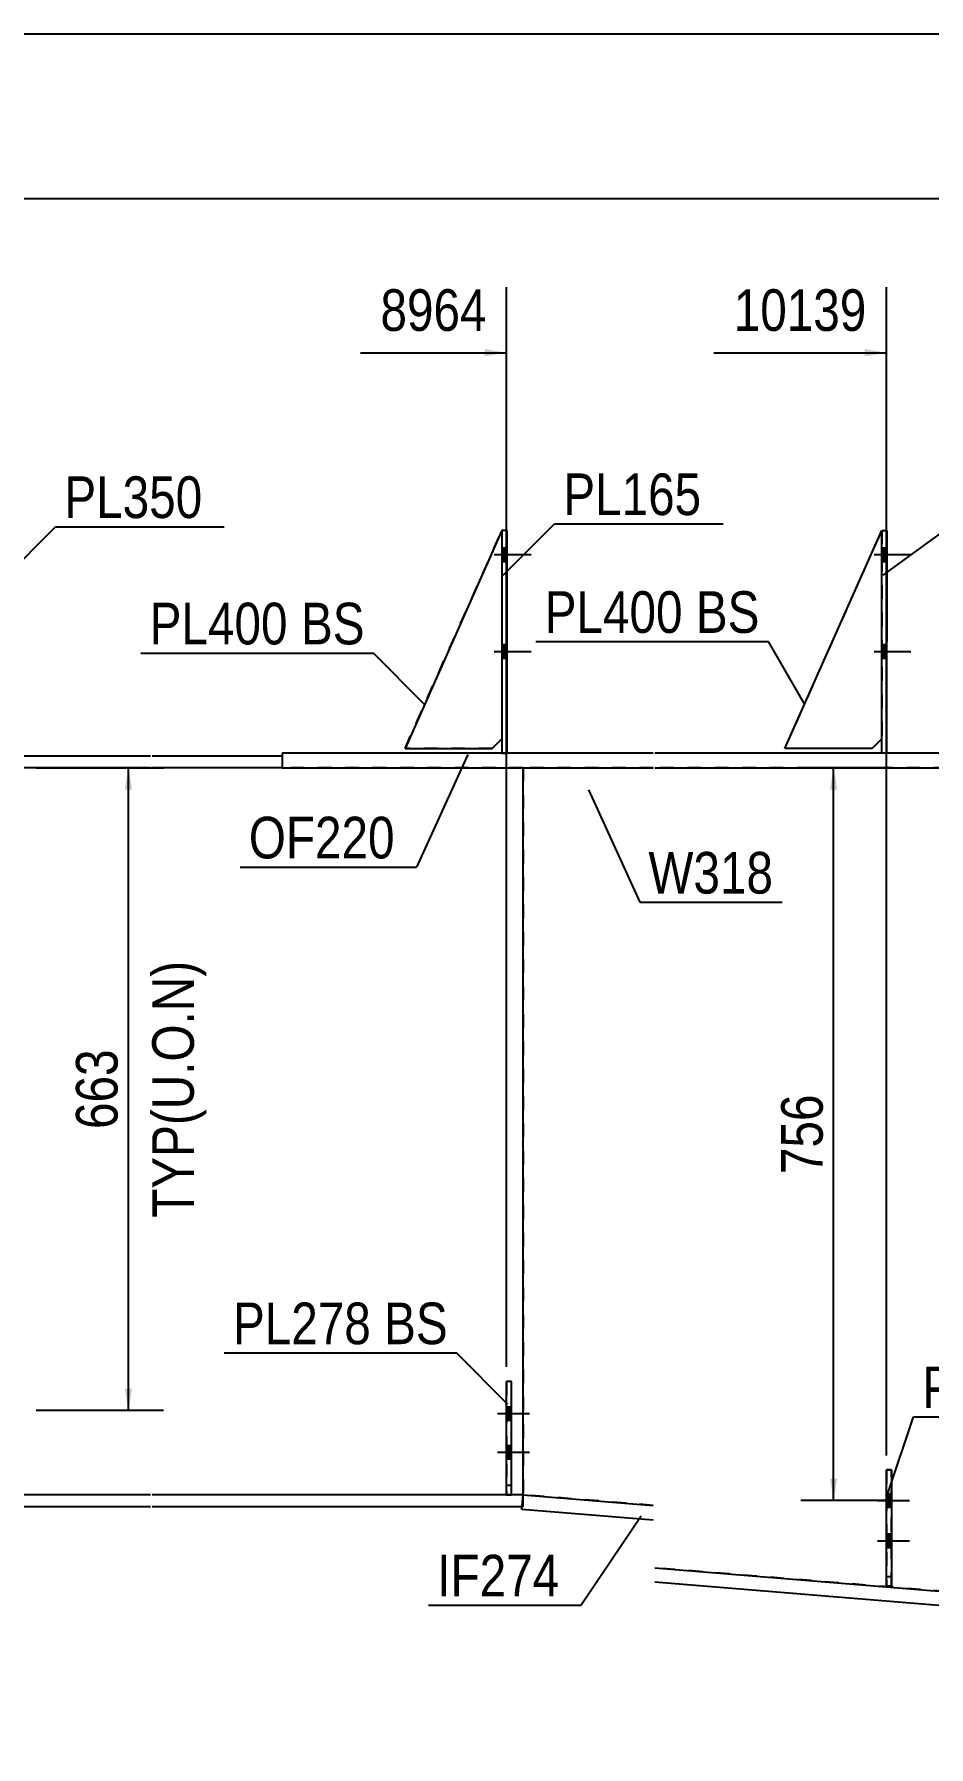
# Model space of a CAD drawing. Header units: millimetres. Extents: x -639 to -236, y -193 to 84.
# Drawn here: x -384.5 to -323, y -34.1 to 83.6 of the extents above; entities that cross this region are included whole.
import ezdxf

# ---------------------------------------------------------------- set-up
doc = ezdxf.new("R2010")
doc.units = ezdxf.units.MM
doc.linetypes.add('DXK_LINE_DOT1', pattern=[1.8814, 0.9407, -0.9407])
doc.linetypes.add('DXK_LINE_DOT2', pattern=[3.9198, 1.9599, -1.9599])
doc.styles.add('Arial Narrow', font='ARIALN.TTF', dxfattribs={"height": 0.2})

# ---------------------------------------------------------------- blocks, each defined once
blk = doc.blocks.new('Unknown-627020051-1200')
at = {"color": 5, "linetype": 'Continuous'}
blk.add_line((-236.41, 83.63), (-636.41, 83.63), dxfattribs=at)
blk = doc.blocks.new('Part-627020051-1978 - 1581')
at = {"color": 2, "linetype": 'Continuous'}
for p, q in [((-332.86, 34.51), (-326.19, 49.51)), ((-326.86, 34.51), (-332.86, 34.51)), ((-326.19, 35.18), (-326.86, 34.51))]:
    blk.add_line(p, q, dxfattribs=at)
blk = doc.blocks.new('Bolt-627020051-1586 - 1581')
at = {"linetype": 'Continuous'}
for points in [[(-325.85, 47.38), (-325.85, 48.31), (-326.19, 48.31), (-326.19, 47.38)], [(-325.85, 47.38), (-325.85, 48.31), (-326.19, 48.31), (-326.19, 47.38)], [(-325.85, 47.38), (-325.85, 48.31), (-326.19, 48.31), (-326.19, 47.38)], [(-325.86, 40.71), (-325.86, 41.65), (-326.19, 41.65), (-326.19, 40.71)], [(-325.86, 40.71), (-325.86, 41.65), (-326.19, 41.65), (-326.19, 40.71)], [(-325.86, 40.71), (-325.86, 41.65), (-326.19, 41.65), (-326.19, 40.71)]]:
    blk.add_hatch(color=3, dxfattribs=at).paths.add_polyline_path(points)
at = {"color": 3, "linetype": 'Continuous'}
for p, q in [((-326.19, 48.31), (-325.85, 48.31)), ((-326.19, 48.31), (-325.85, 48.31)), ((-326.19, 48.31), (-325.85, 48.31)), ((-326.72, 47.85), (-324.19, 47.85)), ((-326.72, 47.85), (-324.19, 47.85)), ((-326.72, 47.85), (-324.19, 47.85)), ((-326.19, 47.38), (-325.85, 47.38)), ((-326.19, 47.38), (-325.85, 47.38)), ((-326.19, 47.38), (-325.85, 47.38)), ((-326.19, 41.65), (-325.86, 41.65)), ((-326.19, 41.65), (-325.86, 41.65)), ((-326.19, 41.65), (-325.86, 41.65)), ((-326.72, 41.18), (-324.19, 41.18)), ((-326.72, 41.18), (-324.19, 41.18)), ((-326.72, 41.18), (-324.19, 41.18)), ((-326.19, 40.71), (-325.86, 40.71)), ((-326.19, 40.71), (-325.86, 40.71)), ((-326.19, 40.71), (-325.86, 40.71))]:
    blk.add_line(p, q, dxfattribs=at)
blk = doc.blocks.new('Bolt-627020051-1587 - 1581')
at = {"linetype": 'Continuous'}
for points in [[(-325.53, -17.68), (-325.53, -16.75), (-325.87, -16.75), (-325.87, -17.68)], [(-325.53, -20.44), (-325.53, -19.51), (-325.87, -19.51), (-325.87, -20.44)]]:
    blk.add_hatch(color=3, dxfattribs=at).paths.add_polyline_path(points)
at = {"color": 3, "linetype": 'Continuous'}
for p, q in [((-326.5, -17.22), (-324.3, -17.22)), ((-325.87, -16.75), (-325.53, -16.75)), ((-325.87, -17.68), (-325.53, -17.68)), ((-326.5, -19.98), (-324.3, -19.98)), ((-325.87, -19.51), (-325.53, -19.51)), ((-325.87, -20.44), (-325.53, -20.44))]:
    blk.add_line(p, q, dxfattribs=at)
blk = doc.blocks.new('Part-627020051-1652 - 1581')
at = {"color": 2, "linetype": 'Continuous'}
for p, q in [((-352.01, -16.82), (-352.01, -9.02)), ((-351.67, -9.02), (-352.01, -9.02)), ((-351.67, -16.82), (-351.67, -9.02))]:
    blk.add_line(p, q, dxfattribs=at)
at = {"color": 7, "linetype": 'DXK_LINE_DOT1'}
for p, q in [((-352.01, -16.15), (-351.67, -16.15)), ((-352.01, -16.82), (-351.67, -16.82))]:
    blk.add_line(p, q, dxfattribs=at)
blk = doc.blocks.new('Bolt-627020051-1588 - 1581')
at = {"color": 3, "linetype": 'DXK_LINE_DOT2'}
for p, q in [((-326.5, -17.22), (-324.3, -17.22)), ((-325.87, -16.75), (-325.53, -16.75)), ((-325.87, -17.68), (-325.53, -17.68)), ((-326.5, -19.98), (-324.3, -19.98)), ((-325.87, -19.51), (-325.53, -19.51)), ((-325.87, -20.44), (-325.53, -20.44))]:
    blk.add_line(p, q, dxfattribs=at)
blk = doc.blocks.new('Part-627020051-1838 - 1581')
at = {"color": 7, "linetype": 'DXK_LINE_DOT1'}
for p, q in [((-325.87, -15.11), (-325.87, -23.11)), ((-325.53, -15.11), (-325.87, -15.11)), ((-325.53, -23.11), (-325.53, -15.11)), ((-325.87, -22.44), (-325.53, -22.44)), ((-325.87, -23.11), (-325.53, -23.11))]:
    blk.add_line(p, q, dxfattribs=at)
blk = doc.blocks.new('Part-627020051-1863 - 1581')
at = {"color": 2, "linetype": 'Continuous'}
for p, q in [((-352, 49.51), (-352.33, 49.51)), ((-352.33, 49.51), (-352.33, 34.18)), ((-352, 49.51), (-352, 34.18))]:
    blk.add_line(p, q, dxfattribs=at)
at = {"color": 7, "linetype": 'DXK_LINE_DOT1'}
blk.add_line((-352.33, 34.18), (-352, 34.18), dxfattribs=at)
blk = doc.blocks.new('Bolt-627020051-1592 - 1581')
at = {"linetype": 'Continuous'}
for points in [[(-352, 47.38), (-352, 48.31), (-352.33, 48.31), (-352.33, 47.38)], [(-352, 47.38), (-352, 48.31), (-352.33, 48.31), (-352.33, 47.38)], [(-352, 47.38), (-352, 48.31), (-352.33, 48.31), (-352.33, 47.38)], [(-352, 40.71), (-352, 41.65), (-352.33, 41.65), (-352.33, 40.71)], [(-352, 40.71), (-352, 41.65), (-352.33, 41.65), (-352.33, 40.71)], [(-352, 40.71), (-352, 41.65), (-352.33, 41.65), (-352.33, 40.71)]]:
    blk.add_hatch(color=3, dxfattribs=at).paths.add_polyline_path(points)
at = {"color": 3, "linetype": 'Continuous'}
for p, q in [((-352.33, 48.31), (-352, 48.31)), ((-352.33, 48.31), (-352, 48.31)), ((-352.33, 48.31), (-352, 48.31)), ((-352.86, 47.85), (-350.33, 47.85)), ((-352.86, 47.85), (-350.33, 47.85)), ((-352.86, 47.85), (-350.33, 47.85)), ((-352.33, 47.38), (-352, 47.38)), ((-352.33, 47.38), (-352, 47.38)), ((-352.33, 47.38), (-352, 47.38)), ((-352.33, 41.65), (-352, 41.65)), ((-352.33, 41.65), (-352, 41.65)), ((-352.33, 41.65), (-352, 41.65)), ((-352.86, 41.18), (-350.33, 41.18)), ((-352.86, 41.18), (-350.33, 41.18)), ((-352.86, 41.18), (-350.33, 41.18)), ((-352.33, 40.71), (-352, 40.71)), ((-352.33, 40.71), (-352, 40.71)), ((-352.33, 40.71), (-352, 40.71))]:
    blk.add_line(p, q, dxfattribs=at)
blk = doc.blocks.new('Part-627020051-1723 - 1581')
at = {"color": 2, "linetype": 'Continuous'}
for p, q in [((-427.34, -16.82), (-436.3, -16.82)), ((-436.3, -16.82), (-436.3, -17.62)), ((-436.3, -17.62), (-427.34, -17.62)), ((-402.39, -16.82), (-427.24, -16.82)), ((-427.24, -17.62), (-402.39, -17.62)), ((-376.51, -16.82), (-402.29, -16.82)), ((-402.29, -17.62), (-376.51, -17.62)), ((-350.88, -16.82), (-376.41, -16.82)), ((-376.41, -17.62), (-350.94, -17.62))]:
    blk.add_line(p, q, dxfattribs=at)
at = {"color": 7, "linetype": 'DXK_LINE_DOT1'}
for q in [(-350.94, -17.62), (-350.88, -16.82)]:
    blk.add_line((-350.88, -17.62), q, dxfattribs=at)
blk = doc.blocks.new('Bolt-627020051-1595 - 1581')
at = {"linetype": 'Continuous'}
for points in [[(-351.67, -11.69), (-351.67, -10.76), (-352.01, -10.76), (-352.01, -11.69)], [(-351.67, -14.35), (-351.67, -13.42), (-352.01, -13.42), (-352.01, -14.35)]]:
    blk.add_hatch(color=3, dxfattribs=at).paths.add_polyline_path(points)
at = {"color": 3, "linetype": 'Continuous'}
for p, q in [((-352.64, -11.23), (-350.44, -11.23)), ((-352.01, -10.76), (-351.67, -10.76)), ((-352.01, -11.69), (-351.67, -11.69)), ((-352.64, -13.89), (-350.44, -13.89)), ((-352.01, -13.42), (-351.67, -13.42)), ((-352.01, -14.35), (-351.67, -14.35))]:
    blk.add_line(p, q, dxfattribs=at)
blk = doc.blocks.new('Bolt-627020051-1596 - 1581')
at = {"color": 3, "linetype": 'DXK_LINE_DOT2'}
for p, q in [((-352.64, -11.23), (-350.44, -11.23)), ((-352.01, -10.76), (-351.67, -10.76)), ((-352.01, -11.69), (-351.67, -11.69)), ((-352.64, -13.89), (-350.44, -13.89)), ((-352.01, -13.42), (-351.67, -13.42)), ((-352.01, -14.35), (-351.67, -14.35))]:
    blk.add_line(p, q, dxfattribs=at)
blk = doc.blocks.new('Part-627020051-1879 - 1581')
at = {"color": 2, "linetype": 'Continuous'}
for p, q in [((-350.88, -16.82), (-350.88, 33.18)), ((-272.74, 33.18), (-272.9, 33.18))]:
    blk.add_line(p, q, dxfattribs=at)
at = {"color": 7, "linetype": 'DXK_LINE_DOT1'}
for p, q in [((-350.88, 33.18), (-350.88, -16.82)), ((-341.92, 33.18), (-350.88, 33.18)), ((-316.04, 33.18), (-341.82, 33.18)), ((-272.9, 33.18), (-315.94, 33.18)), ((-272.74, 33.18), (-262.19, -33.15)), ((-341.92, -17.55), (-350.88, -16.82)), ((-350.88, -16.82), (-350.88, -16.82)), ((-350.88, -16.82), (-350.88, -16.82)), ((-316.04, -23.95), (-341.82, -21.84)), ((-262.19, -33.15), (-315.94, -28.75))]:
    blk.add_line(p, q, dxfattribs=at)
blk = doc.blocks.new('Part-627020051-1630 - 1581')
at = {"color": 2, "linetype": 'Continuous'}
for p, q in [((-352.33, 49.51), (-359, 34.51)), ((-359, 34.51), (-353, 34.51)), ((-353, 34.51), (-352.33, 35.18))]:
    blk.add_line(p, q, dxfattribs=at)
at = {"color": 7, "linetype": 'DXK_LINE_DOT1'}
blk.add_line((-352.33, 49.51), (-352.33, 35.18), dxfattribs=at)
blk = doc.blocks.new('Part-627020051-1674 - 1581')
at = {"color": 7, "linetype": 'DXK_LINE_DOT1'}
for p, q in [((-352.01, -9.02), (-352.01, -16.82)), ((-351.67, -9.02), (-352.01, -9.02)), ((-351.67, -16.82), (-351.67, -9.02))]:
    blk.add_line(p, q, dxfattribs=at)
blk = doc.blocks.new('Part-627020051-1701 - 1581')
at = {"color": 7, "linetype": 'DXK_LINE_DOT1'}
for p, q in [((-332.86, 34.51), (-326.19, 49.51)), ((-326.19, 49.51), (-326.19, 35.18)), ((-326.86, 34.51), (-332.86, 34.51)), ((-326.19, 35.18), (-326.86, 34.51))]:
    blk.add_line(p, q, dxfattribs=at)
blk = doc.blocks.new('Part-627020051-1745 - 1581')
at = {"color": 2, "linetype": 'Continuous'}
for p, q in [((-350.96, -17.82), (-350.88, -16.82)), ((-350.88, -16.82), (-341.92, -17.55)), ((-341.92, -18.56), (-350.96, -17.82)), ((-341.82, -21.84), (-316.04, -23.95)), ((-316.04, -24.95), (-341.82, -22.84)), ((-315.94, -28.75), (-262.19, -33.15)), ((-262.27, -34.15), (-315.94, -29.75)), ((-262.27, -34.15), (-262.19, -33.15))]:
    blk.add_line(p, q, dxfattribs=at)
blk = doc.blocks.new('Part-627020051-1892 - 1581')
at = {"color": 7, "linetype": 'DXK_LINE_DOT1'}
for p, q in [((-359, 34.51), (-352.33, 49.51)), ((-353, 34.51), (-359, 34.51)), ((-352.33, 35.18), (-353, 34.51))]:
    blk.add_line(p, q, dxfattribs=at)
blk = doc.blocks.new('Part-627020051-2000 - 1581')
at = {"color": 2, "linetype": 'Continuous'}
for p, q in [((-325.87, -23.11), (-325.87, -15.11)), ((-325.87, -15.11), (-325.53, -15.11)), ((-325.53, -15.11), (-325.53, -23.11)), ((-325.53, -23.11), (-325.87, -23.11))]:
    blk.add_line(p, q, dxfattribs=at)
blk = doc.blocks.new('Part-627020051-1973 - 1581')
at = {"color": 2, "linetype": 'Continuous'}
for p, q in [((-326.19, 34.18), (-326.19, 49.51)), ((-326.19, 49.51), (-325.85, 49.51)), ((-325.85, 49.51), (-325.86, 34.18))]:
    blk.add_line(p, q, dxfattribs=at)
at = {"color": 7, "linetype": 'DXK_LINE_DOT1'}
blk.add_line((-325.86, 34.18), (-326.19, 34.18), dxfattribs=at)
blk = doc.blocks.new('Part-627020051-2005 - 1581')
at = {"color": 7, "linetype": 'DXK_LINE_DOT1'}
for p, q in [((-376.51, 33.18), (-402.29, 33.18)), ((-350.88, 33.18), (-376.41, 33.18)), ((-376.51, -16.82), (-402.29, -16.82)), ((-350.88, -16.82), (-376.41, -16.82))]:
    blk.add_line(p, q, dxfattribs=at)
blk = doc.blocks.new('Part-627020051-2027 - 1581')
at = {"color": 2, "linetype": 'Continuous'}
for p, q in [((-341.92, 34.18), (-367.45, 34.18)), ((-367.45, 34.18), (-367.45, 33.18)), ((-316.04, 34.18), (-341.82, 34.18)), ((-272.9, 34.18), (-315.94, 34.18)), ((-272.9, 33.18), (-272.9, 34.18)), ((-367.45, 33.18), (-341.92, 33.18)), ((-341.82, 33.18), (-316.04, 33.18)), ((-315.94, 33.18), (-272.9, 33.18))]:
    blk.add_line(p, q, dxfattribs=at)
blk = doc.blocks.new('Part-627020051-2054 - 1581')
at = {"color": 2, "linetype": 'Continuous'}
for p, q in [((-427.34, 33.98), (-453.48, 33.98)), ((-453.48, 33.98), (-453.48, 33.18)), ((-427.34, 33.18), (-453.48, 33.18)), ((-402.39, 33.98), (-427.24, 33.98)), ((-402.39, 33.18), (-427.24, 33.18)), ((-376.51, 33.98), (-402.29, 33.98)), ((-376.51, 33.18), (-402.29, 33.18)), ((-367.45, 33.98), (-376.41, 33.98)), ((-367.45, 33.18), (-376.41, 33.18))]:
    blk.add_line(p, q, dxfattribs=at)
at = {"color": 7, "linetype": 'DXK_LINE_DOT1'}
blk.add_line((-367.45, 33.98), (-367.45, 33.18), dxfattribs=at)
blk = doc.blocks.new('StraightDimension-627020051-6744 - 1581')
at = {"linetype": 'Continuous'}
blk.add_hatch(color=7, dxfattribs=at).paths.add_polyline_path([(-353.51, 61.98), (-352.01, 61.73), (-353.51, 61.48)])
at = {"color": 7, "linetype": 'Continuous'}
for p, q in [((-352.01, -8.02), (-352.01, 66.23)), ((-362.07, 61.73), (-352.01, 61.73))]:
    blk.add_line(p, q, dxfattribs=at)
at = {"color": 0}
blk.add_wipeout([(-352.78, 62.63), (-352.78, 66.83), (-361.29, 66.83), (-361.29, 62.63)], dxfattribs=at)
at = {"color": 3, "style": 'Arial Narrow'}
blk.add_text('8964', height=2.863, dxfattribs=at).set_placement((-360.69, 63.23))
blk = doc.blocks.new('StraightDimension-627020051-2382 - 1581')
at = {"linetype": 'Continuous'}
for points in [[(-378.28, 31.68), (-378.03, 33.18), (-377.78, 31.68)], [(-377.78, -9.51), (-378.03, -11.01), (-378.28, -9.51)]]:
    blk.add_hatch(color=7, dxfattribs=at).paths.add_polyline_path(points)
at = {"color": 7, "linetype": 'Continuous'}
for p, q in [((-384.37, 33.18), (-375.63, 33.18)), ((-378.03, -11.01), (-378.03, 33.18)), ((-384.37, -11.01), (-375.63, -11.01))]:
    blk.add_line(p, q, dxfattribs=at)
at = {"color": 0, "linetype": 'Continuous'}
blk.add_wipeout([(-372.93, 20.54), (-377.13, 20.54), (-377.13, 1.63), (-372.93, 1.63)], dxfattribs=at)
at = {"color": 3, "linetype": 'Continuous', "style": 'Arial Narrow'}
blk.add_text('TYP(U.O.N)', height=2.863, rotation=90.0002, dxfattribs=at).set_placement((-373.53, 2.23))
at = {"color": 0}
blk.add_wipeout([(-378.18, 14.43), (-382.38, 14.43), (-382.38, 7.74), (-378.18, 7.74)], dxfattribs=at)
at = {"color": 3, "style": 'Arial Narrow'}
blk.add_text('663', height=2.863, rotation=90.0002, dxfattribs=at).set_placement((-378.78, 8.34))
blk = doc.blocks.new('StraightDimension-627020051-2395 - 1581')
at = {"linetype": 'Continuous'}
for points in [[(-329.76, 31.68), (-329.51, 33.18), (-329.26, 31.68)], [(-329.26, -15.72), (-329.51, -17.22), (-329.76, -15.72)]]:
    blk.add_hatch(color=7, dxfattribs=at).paths.add_polyline_path(points)
at = {"color": 7, "linetype": 'Continuous'}
for p, q in [((-325.9, 33.18), (-331.76, 33.18)), ((-329.51, -17.22), (-329.51, 33.18)), ((-325.9, -17.22), (-331.76, -17.22))]:
    blk.add_line(p, q, dxfattribs=at)
at = {"color": 0}
blk.add_wipeout([(-329.66, 11.32), (-333.86, 11.32), (-333.86, 4.64), (-329.66, 4.64)], dxfattribs=at)
at = {"color": 3, "style": 'Arial Narrow'}
blk.add_text('756', height=2.863, rotation=90.0002, dxfattribs=at).set_placement((-330.26, 5.24))
blk = doc.blocks.new('StraightDimension-627020051-2536 - 1581')
at = {"color": 7, "linetype": 'Continuous'}
blk.add_line((-600.67, 72.33), (-259.05, 72.33), dxfattribs=at)
blk = doc.blocks.new('StraightDimension-627020051-6743 - 1581')
at = {"linetype": 'Continuous'}
blk.add_hatch(color=7, dxfattribs=at).paths.add_polyline_path([(-327.37, 61.98), (-325.87, 61.73), (-327.37, 61.48)])
at = {"color": 7, "linetype": 'Continuous'}
for p, q in [((-325.87, -14.11), (-325.87, 66.23)), ((-337.76, 61.73), (-325.87, 61.73))]:
    blk.add_line(p, q, dxfattribs=at)
at = {"color": 0}
blk.add_wipeout([(-326.64, 62.63), (-326.64, 66.83), (-336.98, 66.83), (-336.98, 62.63)], dxfattribs=at)
at = {"color": 3, "style": 'Arial Narrow'}
blk.add_text('10139', height=2.863, dxfattribs=at).set_placement((-336.38, 63.23))
blk = doc.blocks.new('Mark-627020051-1859 - 1581')
at = {"color": 7, "linetype": 'Continuous'}
for p, q in [((-352.25, 46.43), (-348.71, 49.96)), ((-348.71, 49.96), (-337.11, 49.96))]:
    blk.add_line(p, q, dxfattribs=at)
at = {"color": 0}
blk.add_wipeout([(-338.61, 50.56), (-338.61, 53.56), (-348.11, 53.56), (-348.11, 50.56)], dxfattribs=at)
blk.add_wipeout([(-338.61, 50.56), (-338.61, 53.56), (-348.11, 53.56), (-348.11, 50.56)], dxfattribs=at)
at = {"color": 3, "style": 'Arial Narrow'}
blk.add_text('PL165', height=2.863, dxfattribs=at).set_placement((-348.11, 50.56))
blk = doc.blocks.new('Mark-627020051-1839 - 1581')
at = {"color": 7, "linetype": 'Continuous'}
for p, q in [((-386.57, 46.23), (-383.04, 49.76)), ((-383.04, 49.76), (-371.44, 49.76))]:
    blk.add_line(p, q, dxfattribs=at)
at = {"color": 0}
blk.add_wipeout([(-372.94, 50.36), (-372.94, 53.36), (-382.44, 53.36), (-382.44, 50.36)], dxfattribs=at)
blk.add_wipeout([(-372.94, 50.36), (-372.94, 53.36), (-382.44, 53.36), (-382.44, 50.36)], dxfattribs=at)
at = {"color": 3, "style": 'Arial Narrow'}
blk.add_text('PL350', height=2.863, dxfattribs=at).set_placement((-382.44, 50.36))
blk = doc.blocks.new('Mark-627020051-1741 - 1581')
at = {"color": 7, "linetype": 'Continuous'}
for p in [(-342.76, -18.28), (-357.38, -24.41)]:
    blk.add_line(p, (-346.88, -24.41), dxfattribs=at)
at = {"color": 0}
blk.add_wipeout([(-348.38, -23.81), (-348.38, -20.81), (-356.78, -20.81), (-356.78, -23.81)], dxfattribs=at)
blk.add_wipeout([(-348.38, -23.81), (-348.38, -20.81), (-356.78, -20.81), (-356.78, -23.81)], dxfattribs=at)
at = {"color": 3, "style": 'Arial Narrow'}
blk.add_text('IF274', height=2.863, dxfattribs=at).set_placement((-356.78, -23.81))
blk = doc.blocks.new('Mark-627020051-1875 - 1581')
at = {"color": 7, "linetype": 'Continuous'}
for p, q in [((-346.38, 31.66), (-342.85, 23.93)), ((-342.85, 23.93), (-333.06, 23.93))]:
    blk.add_line(p, q, dxfattribs=at)
at = {"color": 0}
blk.add_wipeout([(-333.66, 24.53), (-333.66, 27.53), (-342.25, 27.53), (-342.25, 24.53)], dxfattribs=at)
blk.add_wipeout([(-333.66, 24.53), (-333.66, 27.53), (-342.25, 27.53), (-342.25, 24.53)], dxfattribs=at)
at = {"color": 3, "style": 'Arial Narrow'}
blk.add_text('W318', height=2.863, dxfattribs=at).set_placement((-342.25, 24.53))
blk = doc.blocks.new('Mark-627020051-1969 - 1581')
at = {"color": 7, "linetype": 'Continuous'}
for p, q in [((-326.1, 46.43), (-321.82, 49.54)), ((-321.82, 49.54), (-310.22, 49.54))]:
    blk.add_line(p, q, dxfattribs=at)
at = {"color": 0}
blk.add_wipeout([(-311.72, 50.14), (-311.72, 53.14), (-321.22, 53.14), (-321.22, 50.14)], dxfattribs=at)
blk.add_wipeout([(-311.72, 50.14), (-311.72, 53.14), (-321.22, 53.14), (-321.22, 50.14)], dxfattribs=at)
at = {"color": 3, "style": 'Arial Narrow'}
blk.add_text('PL165', height=2.863, dxfattribs=at).set_placement((-321.22, 50.14))
blk = doc.blocks.new('Mark-627020051-2023 - 1581')
at = {"color": 7, "linetype": 'Continuous'}
for p in [(-354.67, 34.09), (-370.35, 26.35)]:
    blk.add_line(p, (-358.2, 26.35), dxfattribs=at)
at = {"color": 0}
blk.add_wipeout([(-359.7, 26.95), (-359.7, 29.95), (-369.75, 29.95), (-369.75, 26.95)], dxfattribs=at)
blk.add_wipeout([(-359.7, 26.95), (-359.7, 29.95), (-369.75, 29.95), (-369.75, 26.95)], dxfattribs=at)
at = {"color": 3, "style": 'Arial Narrow'}
blk.add_text('OF220', height=2.863, dxfattribs=at).set_placement((-369.75, 26.95))
blk = doc.blocks.new('MarkSet-627020051-2706 - 1581')
at = {"color": 7, "linetype": 'Continuous'}
for p in [(-377.17, 41.07), (-357.65, 37.53)]:
    blk.add_line(p, (-361.18, 41.07), dxfattribs=at)
at = {"color": 0}
for points in [[(-367.06, 41.67), (-367.06, 44.67), (-376.57, 44.67), (-376.57, 41.67)], [(-361.78, 41.67), (-361.78, 44.67), (-366.16, 44.67), (-366.16, 41.67)]]:
    blk.add_wipeout(points, dxfattribs=at)
for points in [[(-367.06, 41.67), (-367.06, 44.67), (-376.57, 44.67), (-376.57, 41.67)], [(-361.78, 41.67), (-361.78, 44.67), (-366.16, 44.67), (-366.16, 41.67)]]:
    blk.add_wipeout(points, dxfattribs=at)
at = {"color": 3, "style": 'Arial Narrow'}
for s, p in [('PL400', (-376.57, 41.67)), ('BS', (-366.16, 41.67))]:
    blk.add_text(s, height=2.863, dxfattribs=at).set_placement(p)
blk = doc.blocks.new('MarkSet-627020051-2712 - 1581')
at = {"color": 7, "linetype": 'Continuous'}
for p in [(-371.44, -7.06), (-351.92, -10.6)]:
    blk.add_line(p, (-355.46, -7.06), dxfattribs=at)
at = {"color": 0}
for points in [[(-361.34, -6.46), (-361.34, -3.46), (-370.84, -3.46), (-370.84, -6.46)], [(-356.06, -6.46), (-356.06, -3.46), (-360.44, -3.46), (-360.44, -6.46)]]:
    blk.add_wipeout(points, dxfattribs=at)
for points in [[(-361.34, -6.46), (-361.34, -3.46), (-370.84, -3.46), (-370.84, -6.46)], [(-356.06, -6.46), (-356.06, -3.46), (-360.44, -3.46), (-360.44, -6.46)]]:
    blk.add_wipeout(points, dxfattribs=at)
at = {"color": 3, "style": 'Arial Narrow'}
for s, p in [('PL278', (-370.84, -6.46)), ('BS', (-360.44, -6.46))]:
    blk.add_text(s, height=2.863, dxfattribs=at).set_placement(p)
blk = doc.blocks.new('MarkSet-627020051-2724 - 1581')
at = {"color": 7, "linetype": 'Continuous'}
for p in [(-349.99, 41.86), (-331.5, 37.53)]:
    blk.add_line(p, (-334, 41.86), dxfattribs=at)
at = {"color": 0}
for points in [[(-339.89, 42.46), (-339.89, 45.46), (-349.39, 45.46), (-349.39, 42.46)], [(-334.6, 42.46), (-334.6, 45.46), (-338.99, 45.46), (-338.99, 42.46)]]:
    blk.add_wipeout(points, dxfattribs=at)
for points in [[(-339.89, 42.46), (-339.89, 45.46), (-349.39, 45.46), (-349.39, 42.46)], [(-334.6, 42.46), (-334.6, 45.46), (-338.99, 45.46), (-338.99, 42.46)]]:
    blk.add_wipeout(points, dxfattribs=at)
at = {"color": 3, "style": 'Arial Narrow'}
for s, p in [('PL400', (-349.39, 42.46)), ('BS', (-338.99, 42.46))]:
    blk.add_text(s, height=2.863, dxfattribs=at).set_placement(p)
blk = doc.blocks.new('MarkSet-627020051-2786 - 1581')
at = {"color": 7, "linetype": 'Continuous'}
for p, q in [((-325.78, -16.73), (-324.01, -11.46)), ((-324.01, -11.46), (-308.03, -11.46))]:
    blk.add_line(p, q, dxfattribs=at)
at = {"color": 0}
for points in [[(-313.91, -10.86), (-313.91, -7.86), (-323.41, -7.86), (-323.41, -10.86)], [(-308.63, -10.86), (-308.63, -7.86), (-313.01, -7.86), (-313.01, -10.86)]]:
    blk.add_wipeout(points, dxfattribs=at)
for points in [[(-313.91, -10.86), (-313.91, -7.86), (-323.41, -7.86), (-323.41, -10.86)], [(-308.63, -10.86), (-308.63, -7.86), (-313.01, -7.86), (-313.01, -10.86)]]:
    blk.add_wipeout(points, dxfattribs=at)
at = {"color": 3, "style": 'Arial Narrow'}
for s, p in [('PL288', (-323.41, -10.86)), ('BS', (-313.01, -10.86))]:
    blk.add_text(s, height=2.863, dxfattribs=at).set_placement(p)

msp = doc.modelspace()

# ---------------------------------------------------------------- block references
for name in ['Unknown-627020051-1200', 'Part-627020051-1630 - 1581', 'Part-627020051-1892 - 1581', 'Part-627020051-1863 - 1581', 'Part-627020051-1978 - 1581', 'Part-627020051-1701 - 1581', 'Part-627020051-1973 - 1581', 'Bolt-627020051-1592 - 1581', 'Bolt-627020051-1586 - 1581', 'Part-627020051-2027 - 1581', 'Part-627020051-2005 - 1581', 'Part-627020051-2054 - 1581', 'Part-627020051-1879 - 1581', 'Part-627020051-1652 - 1581', 'Part-627020051-1674 - 1581', 'Bolt-627020051-1595 - 1581', 'Bolt-627020051-1596 - 1581', 'Part-627020051-1838 - 1581', 'Part-627020051-2000 - 1581', 'Part-627020051-1723 - 1581', 'Part-627020051-1745 - 1581', 'Bolt-627020051-1587 - 1581', 'Bolt-627020051-1588 - 1581']:
    msp.add_blockref(name, (0, 0))

# ---------------------------------------------------------------- next in the draw order: block references
for name in ['StraightDimension-627020051-6744 - 1581', 'StraightDimension-627020051-2382 - 1581', 'StraightDimension-627020051-2395 - 1581']:
    msp.add_blockref(name, (0, 0))

# ---------------------------------------------------------------- next in the draw order: block references
msp.add_blockref('StraightDimension-627020051-2536 - 1581', (0, 0))

# ---------------------------------------------------------------- next in the draw order: block references
for name in ['StraightDimension-627020051-6743 - 1581', 'Mark-627020051-1839 - 1581', 'MarkSet-627020051-2706 - 1581', 'Mark-627020051-2023 - 1581', 'MarkSet-627020051-2712 - 1581', 'Mark-627020051-1741 - 1581']:
    msp.add_blockref(name, (0, 0))

# ---------------------------------------------------------------- next in the draw order: block references
for name in ['Mark-627020051-1859 - 1581', 'Mark-627020051-1969 - 1581', 'MarkSet-627020051-2724 - 1581', 'Mark-627020051-1875 - 1581', 'MarkSet-627020051-2786 - 1581']:
    msp.add_blockref(name, (0, 0))

doc.saveas('drawing.dxf')
